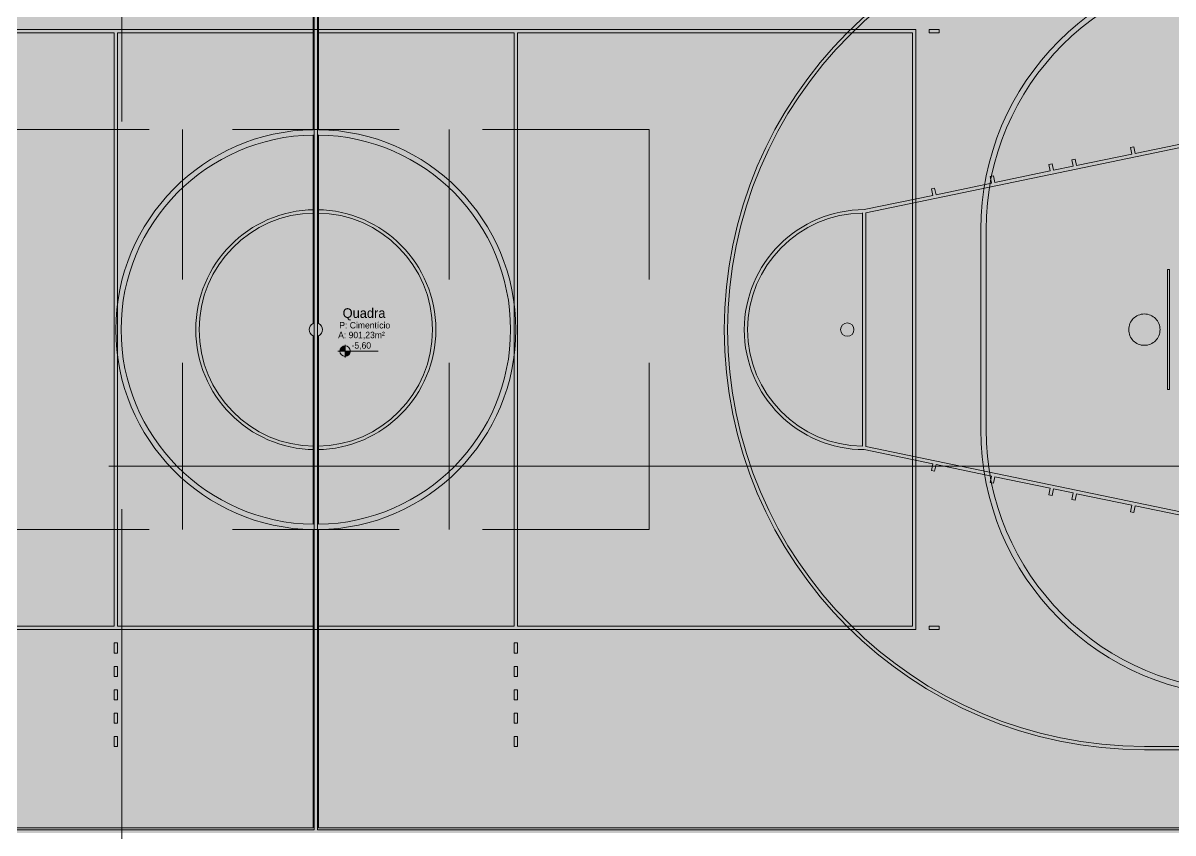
# Model space of a CAD drawing. Header units: millimetres. Extents: x 3006 to 6000, y 1661 to 3774.
# Drawn here: x 3731.64 to 3748.89, y 1865.01 to 1877.16 of the extents above; entities that cross this region are included whole.
import ezdxf

# ---------------------------------------------------------------- set-up
doc = ezdxf.new("R2010")
doc.units = ezdxf.units.MM
doc.header["$LTSCALE"] = 10
doc.linetypes.add('ACAD_ISO03W100', pattern=[30, 12, -18])
doc.linetypes.add('OCULTA', pattern=[0.375, 0.25, -0.125])
for name, color, linetype, lineweight in [('.10', 200, 'Continuous', 9), ('.10 ultra fina', 240, 'Continuous', 5), ('COTAS', 230, 'Continuous', 15), ('MARCAÇÕES', 230, 'Continuous', 15)]:
    doc.layers.add(name, color=color, linetype=linetype, lineweight=lineweight)
doc.layers.add('.20 hachura', color=185, linetype='Continuous')
doc.layers.add('Escrita', color=34, linetype='Continuous')
doc.styles.add('Texto Wilian', font='himalaya.ttf')
doc.dimstyles.new('Cota 1-75 Exter WMJ', dxfattribs={"dimtxt": 0.12, "dimasz": 0.05, "dimexe": 0.05, "dimexo": 0.1, "dimgap": 0.002, "dimtad": 1, "dimzin": 1, "dimtxsty": 'Texto Wilian', "dimblk": 'BOXFILLED', "dimcen": 2.5, "dimclrd": 230, "dimclre": 230, "dimclrt": 104, "dimazin": 0, "dimtfac": 1, "dimtix": 1, "dimtmove": 0, "dimatfit": 3, "dimfxl": 0.3, "dimfxlon": 1, "dimlwd": 20, "dimarcsym": 1})

# ---------------------------------------------------------------- blocks, each defined once
blk = doc.blocks.new('_BoxFilled')
at = {"color": 0, "linetype": 'ByBlock', "lineweight": -2}
blk.add_line((-0.5, 0), (-1, 0), dxfattribs=at)
at = {"color": 0, "linetype": 'ByBlock'}
blk.add_solid([(-0.5, 0.5), (0.5, 0.5), (-0.5, -0.5), (0.5, -0.5)], dxfattribs=at)
blk = doc.blocks.new('*D301')
at = {"layer": 'COTAS', "color": 230, "lineweight": -2, "transparency": 16777216}
for p, q in [((3717.996, 1858.483), (3717.996, 1858.133)), ((3773.238, 1858.483), (3773.238, 1858.133))]:
    blk.add_line(p, q, dxfattribs=at)
at = {"layer": 'COTAS', "color": 230, "linetype": 'Continuous', "lineweight": 20, "transparency": 16777216}
blk.add_line((3773.188, 1858.183), (3718.046, 1858.183), dxfattribs=at)
at = {"layer": 'Defpoints', "color": 0, "transparency": 16777216}
for p in [(3773.238, 1868.813), (3717.996, 1859.608), (3717.996, 1858.183)]:
    blk.add_point(p, dxfattribs=at)
at = {"layer": 'COTAS', "color": 230, "lineweight": 20, "transparency": 16777216, "xscale": 0.05, "yscale": 0.05, "zscale": 0.05, "rotation": 180}
blk.add_blockref('_BoxFilled', (3717.996, 1858.183), dxfattribs=at)
at = {"layer": 'COTAS', "color": 230, "lineweight": 20, "transparency": 16777216, "xscale": 0.05, "yscale": 0.05, "zscale": 0.05}
blk.add_blockref('_BoxFilled', (3773.238, 1858.183), dxfattribs=at)
at = {"layer": 'COTAS', "color": 104, "transparency": 16777216, "insert": (3745.617, 1858.26), "char_height": 0.12, "attachment_point": 5, "style": 'Texto Wilian'}
blk.add_mtext('55,24', dxfattribs=at)
blk = doc.blocks.new('*D305')
at = {"layer": 'COTAS', "color": 230, "lineweight": -2, "transparency": 16777216}
for p, q in [((3717.996, 1887.14), (3717.996, 1887.49)), ((3773.238, 1887.14), (3773.238, 1887.49))]:
    blk.add_line(p, q, dxfattribs=at)
at = {"layer": 'COTAS', "color": 230, "linetype": 'Continuous', "lineweight": 20, "transparency": 16777216}
blk.add_line((3773.188, 1887.44), (3718.046, 1887.44), dxfattribs=at)
at = {"layer": 'Defpoints', "color": 0, "transparency": 16777216}
for p in [(3717.996, 1887.44), (3717.996, 1876.927), (3773.238, 1876.927)]:
    blk.add_point(p, dxfattribs=at)
at = {"layer": 'COTAS', "color": 230, "lineweight": 20, "transparency": 16777216, "xscale": 0.05, "yscale": 0.05, "zscale": 0.05, "rotation": 180}
blk.add_blockref('_BoxFilled', (3717.996, 1887.44), dxfattribs=at)
at = {"layer": 'COTAS', "color": 230, "lineweight": 20, "transparency": 16777216, "xscale": 0.05, "yscale": 0.05, "zscale": 0.05}
blk.add_blockref('_BoxFilled', (3773.238, 1887.44), dxfattribs=at)
at = {"layer": 'COTAS', "color": 104, "transparency": 16777216, "insert": (3745.617, 1887.517), "char_height": 0.12, "attachment_point": 5, "style": 'Texto Wilian'}
blk.add_mtext('55,24', dxfattribs=at)
blk = doc.blocks.new('ststrsrtsrt')
at = {"layer": '.10 ultra fina', "color": 240, "lineweight": 5}
for p, q in [((3733.356, 1909.782), (3733.356, 1914.252)), ((3733.371, 1908.582), (3733.371, 1914.282)), ((3733.421, 1908.582), (3733.421, 1914.282)), ((3733.436, 1909.782), (3733.436, 1914.252)), ((3742.396, 1911.282), (3724.396, 1911.282)), ((3730.371, 1911.232), (3724.446, 1911.232)), ((3730.371, 1902.332), (3730.371, 1911.232)), ((3730.421, 1902.332), (3730.421, 1911.232)), ((3733.371, 1911.232), (3730.421, 1911.232)), ((3733.371, 1911.232), (3733.371, 1902.332)), ((3736.371, 1911.232), (3733.421, 1911.232)), ((3733.421, 1911.232), (3733.421, 1902.332)), ((3736.371, 1902.332), (3736.371, 1911.232)), ((3742.346, 1911.232), (3736.421, 1911.232)), ((3736.421, 1902.332), (3736.421, 1911.232)), ((3742.346, 1902.332), (3742.346, 1911.232)), ((3742.396, 1902.282), (3742.396, 1911.282)), ((3742.596, 1911.282), (3742.746, 1911.282)), ((3742.596, 1911.282), (3742.596, 1911.232)), ((3742.596, 1911.232), (3742.746, 1911.232)), ((3742.746, 1911.282), (3742.746, 1911.232)), ((3747.396, 1909.782), (3745.683, 1909.426)), ((3733.356, 1906.874), (3733.356, 1909.702)), ((3733.436, 1906.874), (3733.436, 1909.702)), ((3747.396, 1909.731), (3741.646, 1908.536)), ((3745.634, 1909.416), (3744.802, 1909.243)), ((3745.663, 1909.524), (3745.614, 1909.514)), ((3745.614, 1909.514), (3745.634, 1909.416)), ((3745.663, 1909.524), (3745.683, 1909.426)), ((3744.439, 1909.27), (3744.39, 1909.26)), ((3744.39, 1909.26), (3744.41, 1909.162)), ((3744.439, 1909.27), (3744.459, 1909.172)), ((3744.753, 1909.233), (3744.459, 1909.172)), ((3744.781, 1909.341), (3744.733, 1909.331)), ((3744.733, 1909.331), (3744.753, 1909.233)), ((3744.781, 1909.341), (3744.802, 1909.243)), ((3743.558, 1909.087), (3743.509, 1909.077)), ((3743.509, 1909.077), (3743.529, 1908.979)), ((3743.558, 1909.087), (3743.578, 1908.989)), ((3744.41, 1909.162), (3743.578, 1908.989)), ((3742.676, 1908.904), (3742.627, 1908.893)), ((3742.627, 1908.893), (3742.648, 1908.796)), ((3742.676, 1908.904), (3742.697, 1908.806)), ((3743.529, 1908.979), (3742.697, 1908.806)), ((3742.648, 1908.796), (3741.621, 1908.582)), ((3733.371, 1905.032), (3733.371, 1908.532)), ((3733.421, 1905.032), (3733.421, 1908.532)), ((3741.596, 1908.532), (3741.596, 1905.032)), ((3741.646, 1908.536), (3741.646, 1905.028)), ((3743.366, 1908.282), (3743.366, 1905.282)), ((3743.446, 1908.282), (3743.446, 1905.282)), ((3733.356, 1903.863), (3733.356, 1906.691)), ((3733.436, 1903.863), (3733.436, 1906.691)), ((3733.371, 1899.282), (3733.371, 1904.982)), ((3733.421, 1899.282), (3733.421, 1904.982)), ((3742.648, 1904.769), (3741.621, 1904.982)), ((3747.396, 1903.833), (3741.646, 1905.028)), ((3742.627, 1904.671), (3742.648, 1904.769)), ((3742.676, 1904.661), (3742.697, 1904.759)), ((3743.529, 1904.586), (3742.697, 1904.759)), ((3742.676, 1904.661), (3742.627, 1904.671)), ((3743.509, 1904.488), (3743.529, 1904.586)), ((3743.558, 1904.478), (3743.578, 1904.576)), ((3744.41, 1904.403), (3743.578, 1904.576)), ((3743.558, 1904.478), (3743.509, 1904.488)), ((3744.39, 1904.305), (3744.41, 1904.403)), ((3744.439, 1904.295), (3744.459, 1904.393)), ((3744.753, 1904.332), (3744.459, 1904.393)), ((3744.439, 1904.295), (3744.39, 1904.305)), ((3744.733, 1904.234), (3744.753, 1904.332)), ((3744.781, 1904.224), (3744.733, 1904.234)), ((3744.781, 1904.224), (3744.802, 1904.321)), ((3745.634, 1904.149), (3744.802, 1904.321)), ((3745.614, 1904.051), (3745.634, 1904.149)), ((3745.663, 1904.04), (3745.614, 1904.051)), ((3745.663, 1904.04), (3745.683, 1904.138)), ((3747.396, 1903.782), (3745.683, 1904.138)), ((3733.356, 1899.312), (3733.356, 1903.783)), ((3733.436, 1899.312), (3733.436, 1903.783)), ((3730.371, 1902.332), (3724.446, 1902.332)), ((3733.371, 1902.332), (3730.421, 1902.332)), ((3736.371, 1902.332), (3733.421, 1902.332)), ((3742.346, 1902.332), (3736.421, 1902.332)), ((3742.596, 1902.332), (3742.746, 1902.332)), ((3742.596, 1902.282), (3742.596, 1902.332)), ((3742.746, 1902.282), (3742.746, 1902.332)), ((3742.396, 1902.282), (3724.396, 1902.282)), ((3742.596, 1902.282), (3742.746, 1902.282)), ((3747.396, 1900.532), (3745.821, 1900.532)), ((3747.396, 1900.482), (3745.821, 1900.482)), ((3733.371, 1899.282), (3719.396, 1899.282)), ((3719.426, 1899.312), (3733.356, 1899.312)), ((3747.396, 1899.282), (3733.421, 1899.282)), ((3733.436, 1899.312), (3747.366, 1899.312))]:
    blk.add_line(p, q, dxfattribs=at)
at = {"layer": '.10 ultra fina', "color": 240, "linetype": 'OCULTA', "lineweight": 5}
for p, q in [((3731.396, 1903.782), (3731.396, 1909.782)), ((3735.396, 1903.782), (3735.396, 1909.782)), ((3746.196, 1907.682), (3746.166, 1907.682)), ((3746.166, 1905.882), (3746.166, 1907.682)), ((3746.196, 1905.882), (3746.196, 1907.682)), ((3746.196, 1905.882), (3746.166, 1905.882))]:
    blk.add_line(p, q, dxfattribs=at)
blk.add_lwpolyline([(3738.396, 1903.782), (3738.396, 1909.782), (3728.396, 1909.782), (3728.396, 1903.782)], close=True, dxfattribs=at)
at = {"layer": '.10 ultra fina', "color": 240, "lineweight": 5}
for points in [[(3730.421, 1901.932), (3730.371, 1901.932), (3730.371, 1902.082), (3730.421, 1902.082)], [(3736.371, 1901.932), (3736.421, 1901.932), (3736.421, 1902.082), (3736.371, 1902.082)], [(3730.421, 1901.582), (3730.371, 1901.582), (3730.371, 1901.732), (3730.421, 1901.732)], [(3736.371, 1901.582), (3736.421, 1901.582), (3736.421, 1901.732), (3736.371, 1901.732)], [(3730.421, 1901.232), (3730.371, 1901.232), (3730.371, 1901.382), (3730.421, 1901.382)], [(3736.371, 1901.232), (3736.421, 1901.232), (3736.421, 1901.382), (3736.371, 1901.382)], [(3730.421, 1900.882), (3730.371, 1900.882), (3730.371, 1901.032), (3730.421, 1901.032)], [(3736.371, 1900.882), (3736.421, 1900.882), (3736.421, 1901.032), (3736.371, 1901.032)], [(3730.421, 1900.532), (3730.371, 1900.532), (3730.371, 1900.682), (3730.421, 1900.682)], [(3736.371, 1900.532), (3736.421, 1900.532), (3736.421, 1900.682), (3736.371, 1900.682)]]:
    blk.add_lwpolyline(points, close=True, dxfattribs=at)
at = {"layer": '.10 ultra fina', "color": 240, "linetype": 'OCULTA', "lineweight": 5}
blk.add_circle((3745.821, 1906.782), 0.235, dxfattribs=at)
at = {"layer": '.10 ultra fina', "color": 240, "lineweight": 5}
blk.add_circle((3741.366, 1906.782), 0.1, dxfattribs=at)
for centre, radius, start, end in [((3745.821, 1906.782), 6.3, 90, 270), ((3745.821, 1906.782), 6.25, 90, 270), ((3747.366, 1908.282), 4, 90, 180), ((3747.366, 1908.282), 3.92, 90, 180), ((3733.396, 1906.782), 3, 90.764, 269.236), ((3733.396, 1906.782), 3, 270.764, 89.236), ((3733.396, 1906.782), 2.92, 90.7849, 269.2151), ((3733.396, 1906.782), 2.92, 270.7849, 89.2151), ((3733.396, 1906.782), 1.8, 90.7958, 269.2042), ((3733.396, 1906.782), 1.75, 90.8185, 269.1815), ((3733.396, 1906.782), 1.8, 270.7958, 89.2042), ((3733.396, 1906.782), 1.75, 270.8185, 89.1815), ((3741.621, 1906.782), 1.8, 90, 270), ((3741.621, 1906.782), 1.75, 90.8185, 269.1815), ((3733.396, 1906.782), 0.1, 113.5782, 246.4218), ((3733.396, 1906.782), 0.1, 293.5782, 66.4218), ((3747.366, 1905.282), 4, 180, 270), ((3747.366, 1905.282), 3.92, 180, 270)]:
    blk.add_arc(centre, radius, start, end, dxfattribs=at)

msp = doc.modelspace()

# ---------------------------------------------------------------- hatches: boundary and pattern name
at = {"layer": '.20 hachura'}
h = msp.add_hatch(dxfattribs=at)
h.set_pattern_fill('AR-HBONE', color=185, scale=0.001)
edge = h.paths.add_edge_path()
edge.add_line((3773.088, 1869.683), (3771.507, 1869.683))
edge.add_arc((3758.223, 1873.958), 13.955, 329.1283, 342.159, ccw=False)
edge.add_line((3770.201, 1866.798), (3770.201, 1865.298))
edge.add_line((3770.201, 1865.298), (3767.105, 1865.298))
edge.add_line((3767.105, 1865.298), (3767.105, 1860.058))
edge.add_line((3767.105, 1860.058), (3755.71, 1860.058))
edge.add_line((3755.71, 1860.058), (3755.71, 1859.458))
edge.add_line((3755.71, 1859.458), (3754.21, 1859.458))
edge.add_line((3754.21, 1859.458), (3754.21, 1860.058))
edge.add_line((3754.21, 1860.058), (3752.138, 1860.058))
edge.add_line((3752.138, 1860.058), (3752.138, 1859.458))
edge.add_line((3752.138, 1859.458), (3750.138, 1859.458))
edge.add_line((3750.138, 1859.458), (3750.138, 1860.058))
edge.add_line((3750.138, 1860.058), (3727.433, 1860.058))
edge.add_line((3727.433, 1860.058), (3727.443, 1859.058))
edge.add_line((3727.443, 1859.058), (3720.188, 1859.058))
edge.add_line((3720.188, 1859.058), (3720.188, 1860.058))
edge.add_line((3720.188, 1860.058), (3717.996, 1860.058))
edge.add_line((3717.996, 1860.058), (3717.996, 1872.563))
edge.add_line((3717.996, 1872.563), (3715.996, 1872.539))
edge.add_line((3715.996, 1872.539), (3715.996, 1858.058))
edge.add_line((3715.996, 1858.058), (3769.105, 1858.058))
edge.add_line((3769.105, 1858.058), (3769.105, 1860.481))
edge.add_arc((3761.305, 1872.563), 14.381, 302.8462, 374.3372)
edge.add_arc((3761.305, 1872.563), 14.381, 14.3372, 57.1538)
edge.add_line((3769.105, 1884.645), (3769.105, 1887.068))
edge.add_line((3769.105, 1887.068), (3715.996, 1887.068))
edge.add_line((3715.996, 1887.068), (3715.996, 1872.539))
edge.add_line((3715.996, 1872.539), (3717.996, 1872.563))
edge.add_line((3717.996, 1872.563), (3717.996, 1885.068))
edge.add_line((3717.996, 1885.068), (3720.188, 1885.068))
edge.add_line((3720.188, 1885.068), (3720.188, 1886.068))
edge.add_line((3720.188, 1886.068), (3728.638, 1886.068))
edge.add_line((3728.638, 1886.068), (3728.638, 1885.068))
edge.add_line((3728.638, 1885.068), (3750.138, 1885.068))
edge.add_line((3750.138, 1885.068), (3750.138, 1885.668))
edge.add_line((3750.138, 1885.668), (3752.138, 1885.668))
edge.add_line((3752.138, 1885.668), (3752.138, 1885.068))
edge.add_line((3752.138, 1885.068), (3754.21, 1885.068))
edge.add_line((3754.21, 1885.068), (3754.21, 1885.668))
edge.add_line((3754.21, 1885.668), (3755.71, 1885.668))
edge.add_line((3755.71, 1885.668), (3755.71, 1885.068))
edge.add_line((3755.71, 1885.068), (3767.105, 1885.068))
edge.add_line((3767.105, 1885.068), (3767.105, 1879.828))
edge.add_line((3767.105, 1879.828), (3770.201, 1879.828))
edge.add_line((3770.201, 1879.828), (3770.201, 1878.328))
edge.add_arc((3758.542, 1871.312), 13.607, 17.6737, 31.0389, ccw=False)
edge.add_line((3771.507, 1875.443), (3773.088, 1875.443))
edge.add_line((3773.088, 1875.443), (3773.088, 1875.863))
edge.add_line((3773.088, 1875.863), (3773.238, 1875.863))
edge.add_line((3773.238, 1875.863), (3773.238, 1869.263))
edge.add_line((3773.238, 1869.263), (3773.088, 1869.263))
edge.add_line((3773.088, 1869.263), (3773.088, 1869.683))
at = {"layer": '.20 hachura', "true_color": 0xddb3d4, "transparency": 33554534}
h = msp.add_hatch(color=254, dxfattribs=at)
h.dxf.hatch_style = 1
h.paths.add_polyline_path([(3721.981, 1880.113), (3750.081, 1880.113), (3750.081, 1865.013), (3721.981, 1865.013)])
at = {"layer": 'MARCAÇÕES'}
h = msp.add_hatch(color=256, dxfattribs=at)
h.paths.add_polyline_path([(3736.47, 1872.32, 0.414214), (3736.391, 1872.241), (3736.47, 1872.241)])
h.paths.add_polyline_path([(3736.549, 1872.241), (3736.47, 1872.241), (3736.47, 1872.163, 0.414214)])

# ---------------------------------------------------------------- linework, layer by layer
at = {"layer": '.10', "color": 200, "linetype": 'ACAD_ISO03W100', "lineweight": 9, "ltscale": 0.1}
for p, q in [((3733.121, 1857.872), (3733.121, 1887.686)), ((3733.121, 1887.686), (3733.121, 1857.872)), ((3714.395, 1870.513), (3774.925, 1870.513)), ((3774.925, 1870.513), (3714.395, 1870.513))]:
    msp.add_line(p, q, dxfattribs=at)
at = {"layer": 'MARCAÇÕES'}
for p, q in [((3736.47, 1872.336), (3736.47, 1872.147)), ((3736.967, 1872.242), (3736.363, 1872.241))]:
    msp.add_line(p, q, dxfattribs=at)
msp.add_circle((3736.47, 1872.241), 0.0788, dxfattribs=at)

# ---------------------------------------------------------------- block references
at = {"layer": '.10'}
msp.add_blockref('ststrsrtsrt', (2.635, -34.219), dxfattribs=at)

# ---------------------------------------------------------------- texts
at = {"layer": 'Escrita', "width": 3.49988, "attachment_point": 1, "style": 'Texto Wilian'}
for s, insert, char_height in [('{\\C34;Quadra }', (3736.433, 1872.884), 0.144), ('{\\C34;P: Cimentício }', (3736.383, 1872.677), 0.096), ('{\\C34;A: 901,23m²}', (3736.366, 1872.531), 0.096), ('{\\C34;-5,60}', (3736.567, 1872.375), 0.096)]:
    msp.add_mtext(s, dxfattribs=dict(at, insert=insert, char_height=char_height))

# ---------------------------------------------------------------- dimensions: what is measured, and where the dimension line sits
at = {"layer": 'COTAS'}
for base, p1, p2, picture, middle in [((3717.996, 1887.44), (3773.238, 1876.927), (3717.996, 1876.927), '*D305', (3745.617, 1887.517)), ((3717.996, 1858.183), (3773.238, 1868.813), (3717.996, 1859.608), '*D301', (3745.617, 1858.26))]:
    dim = msp.add_linear_dim(base=base, p1=p1, p2=p2, dimstyle='Cota 1-75 Exter WMJ', dxfattribs=at)
    dim.commit()
    dim.dimension.update_dxf_attribs({"geometry": picture, "text_midpoint": middle})

doc.saveas('drawing.dxf')
